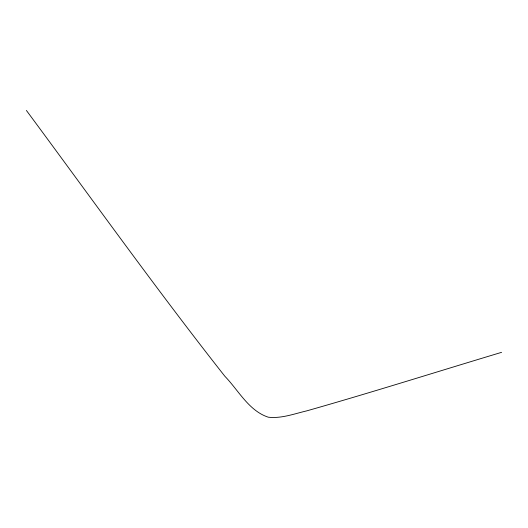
<?xml version="1.0" encoding="UTF-8"?>
<svg xmlns="http://www.w3.org/2000/svg" width="528" height="528" viewBox="0 0 528 528"><rect width="100%" height="100%" fill="white"/><g stroke="black" fill="none" stroke-linecap="round" stroke-linejoin="round"><path stroke-width="0.79" d="M501.6 352.334C436.63 371.851 371.95 392.37 306.682 410.883C294.129 413.827 281.384 418.711 268.29 417.199C248.807 410.857 238.425 390.225 224.888 376.299C156.433 289.423 92.209 199.32 26.4 110.451"/></g></svg>
